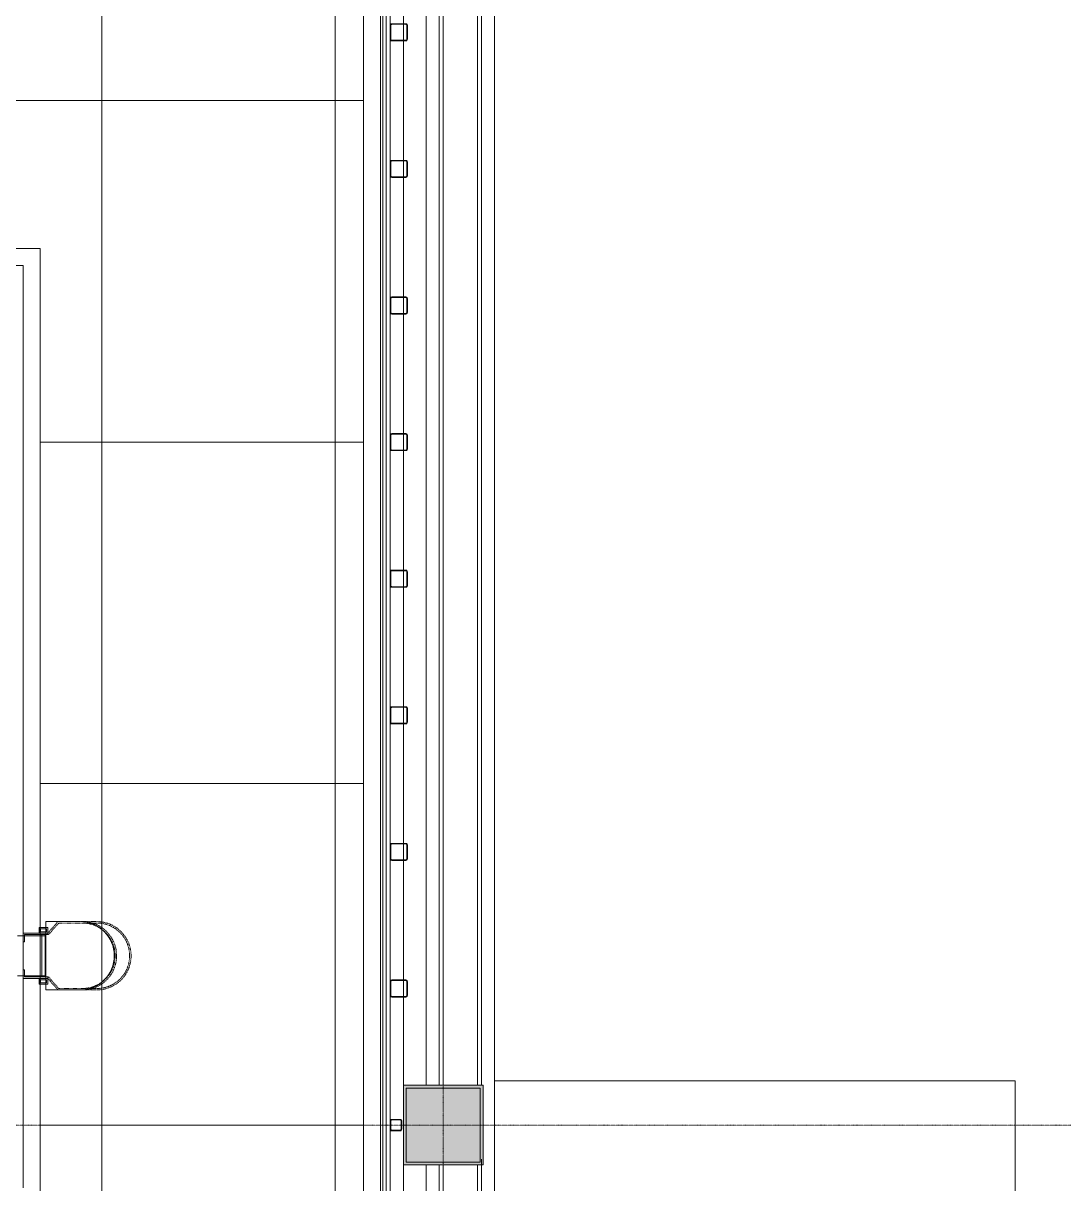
# Model space of a CAD drawing. Extents: x -32000 to 401936, y -48083 to 131250.
# Drawn here: x 14310 to 23452, y 59484 to 69680 of the extents above; entities that cross this region are included whole.
import ezdxf

# ---------------------------------------------------------------- set-up
doc = ezdxf.new("R2010")
doc.units = 0
doc.header["$LTSCALE"] = 10
for name, pattern in [('H12PL4$0$JJP_三點線', [0.9, 0.3, -0.15, 0, -0.15, 0, -0.15, 0, -0.15]), ('H12PL4$0$JJP_虛線(退縮線、投影線、地下室範圍、非屬本工程、圖面分區)', [0.45, 0.3, -0.15]), ('H12PL4$0$虛線', [0.846667, 0.423333, -0.423333]), ('XFM7P40ICA$0$H12PL4$0$JJP_三點線', [0.9, 0.3, -0.15, 0, -0.15, 0, -0.15, 0, -0.15]), ('XFM7P40ICA$0$H12PL4$0$JJP_虛線(退縮線、投影線、地下室範圍、非屬本工程、圖面分區)', [0.45, 0.3, -0.15])]:
    doc.linetypes.add(name, pattern=pattern)
for name, color, linetype in [('H12PL4$0$A-STRS', 252, 'Continuous'), ('H12PL4$0$A-WALL-EX', 252, 'Continuous'), ('H12PL4$0$A-WALL-IN', 252, 'Continuous'), ('H12PL4$0$S-COL', 252, 'Continuous'), ('H12PL4$0$S-GRID', 252, 'Continuous'), ('H12PL4$0$S-SLAB-SHOW', 252, 'Continuous'), ('XFM7P40ICA$0$H12PL4$0$A-WALL-EX', 252, 'Continuous'), ('XFM7P40ICA$0$H12PL4$0$A-WALL-IN', 252, 'Continuous'), ('XFM7P40ICA$0$H12PL4$0$Hattch', 252, 'Continuous'), ('XFM7P40ICA$0$H12PL4$0$L40_19_MEJI', 252, 'Continuous'), ('XFM7P40ICA$0$H12PL4$0$L40_19_SIAGE1', 252, 'Continuous'), ('XFM7P40ICA$0$H12PL4$0$L40_19_SIAGE3', 252, 'Continuous'), ('XFM7P40ICA$0$H12PL4$0$L40_19_STEEL2', 252, 'Continuous'), ('XFM7P40ICA$0$H12PL4$0$L40_19_STEEL3', 252, 'Continuous'), ('XFM7P40ICA$0$H12PL4$0$L40_19_SUGATA3', 252, 'Continuous'), ('XFM7P40ICA$0$H12PL4$0$S-COL', 252, 'Continuous'), ('XFM7P40ICA$0$H12PL4$0$S-GRID', 252, 'Continuous')]:
    doc.layers.add(name, color=color, linetype=linetype)

# ---------------------------------------------------------------- blocks, each defined once
blk = doc.blocks.new('XFM7P40ICA$0$H12PL4')
at = {"layer": 'XFM7P40ICA$0$H12PL4$0$Hattch', "linetype": 'Continuous', "lineweight": 0}
blk.add_hatch(color=256, dxfattribs=at).paths.add_polyline_path([(17650, 59650), (18350, 59650), (18350, 60350), (17650, 60350)])
at = {"layer": 'XFM7P40ICA$0$H12PL4$0$A-WALL-EX', "lineweight": 0}
blk.add_line((17300, -2300), (17300, 82649.8), dxfattribs=at)
at = {"layer": 'XFM7P40ICA$0$H12PL4$0$A-WALL-EX', "lineweight": 0, "flags": 128}
for points in [[(17470, -2300), (17470, 82649.8)], [(17500, 82650), (17500, -2300)], [(17535, -2300), (17535, 82650)]]:
    blk.add_lwpolyline(points, dxfattribs=at)
at = {"layer": 'XFM7P40ICA$0$H12PL4$0$A-WALL-EX', "linetype": 'XFM7P40ICA$0$H12PL4$0$JJP_虛線(退縮線、投影線、地下室範圍、非屬本工程、圖面分區)', "lineweight": 0, "flags": 128}
for points in [[(17965, 74650), (17965, 60350)], [(18000, 60350), (18000, 74650)], [(17965, 59650), (17965, 45350)], [(18000, 45350), (18000, 59650)]]:
    blk.add_lwpolyline(points, dxfattribs=at)
at = {"layer": 'XFM7P40ICA$0$H12PL4$0$A-WALL-IN', "lineweight": 0, "flags": 128}
for points in [[(18450, 450), (18450, 85450)], [(18300, 74650), (18300, 60350)], [(18300, 59650), (18300, 45350)]]:
    blk.add_lwpolyline(points, dxfattribs=at)
at = {"layer": 'XFM7P40ICA$0$H12PL4$0$L40_19_MEJI', "lineweight": 0}
for p, q in [((15000, 82050), (15000, 45390)), ((17050, -1975), (17050, 82050)), ((17300, 69000), (4350, 69000)), ((17300, 66000), (14460, 66000)), ((17300, 63000), (14460, 63000)), ((17300, 60000), (14460, 60000))]:
    blk.add_line(p, q, dxfattribs=at)
at = {"layer": 'XFM7P40ICA$0$H12PL4$0$L40_19_SIAGE1', "lineweight": 0}
for p, q in [((17500, -2650), (17500, 91700)), ((18450, 350), (18450, 85450))]:
    blk.add_line(p, q, dxfattribs=at)
at = {"layer": 'XFM7P40ICA$0$H12PL4$0$L40_19_SIAGE3', "lineweight": 0}
for p, q in [((17535, -2615), (17535, 91665)), ((18337.5, 60350), (18337.5, 74700)), ((18337.5, 45350), (18337.5, 59700))]:
    blk.add_line(p, q, dxfattribs=at)
at = {"layer": 'XFM7P40ICA$0$H12PL4$0$L40_19_STEEL2', "lineweight": 0, "flags": 128}
for points in [[(17650, 59650), (17650, 60350), (18350, 60350), (18350, 59650)], [(17675, 59675), (17675, 60325), (18325, 60325), (18325, 59675)]]:
    blk.add_lwpolyline(points, close=True, dxfattribs=at)
at = {"layer": 'XFM7P40ICA$0$H12PL4$0$L40_19_STEEL3', "lineweight": 0, "flags": 128}
for points in [[(17685, 69538.5), (17685, 69661.5, 0.4142136), (17671.5, 69675), (17548.5, 69675, 0.4142136), (17535, 69661.5), (17535, 69538.5, 0.4142136), (17548.5, 69525), (17671.5, 69525, 0.4142136)], [(17680.5, 69538.5), (17680.5, 69661.5, 0.4142136), (17671.5, 69670.5), (17548.5, 69670.5, 0.4142136), (17539.5, 69661.5), (17539.5, 69538.5, 0.4142136), (17548.5, 69529.5), (17671.5, 69529.5, 0.4142136)], [(17685, 68338.5), (17685, 68461.5, 0.4142136), (17671.5, 68475), (17548.5, 68475, 0.4142136), (17535, 68461.5), (17535, 68338.5, 0.4142136), (17548.5, 68325), (17671.5, 68325, 0.4142136)], [(17680.5, 68338.5), (17680.5, 68461.5, 0.4142136), (17671.5, 68470.5), (17548.5, 68470.5, 0.4142136), (17539.5, 68461.5), (17539.5, 68338.5, 0.4142136), (17548.5, 68329.5), (17671.5, 68329.5, 0.4142136)], [(17685, 67138.5), (17685, 67261.5, 0.4142136), (17671.5, 67275), (17548.5, 67275, 0.4142136), (17535, 67261.5), (17535, 67138.5, 0.4142136), (17548.5, 67125), (17671.5, 67125, 0.4142136)], [(17680.5, 67138.5), (17680.5, 67261.5, 0.4142136), (17671.5, 67270.5), (17548.5, 67270.5, 0.4142136), (17539.5, 67261.5), (17539.5, 67138.5, 0.4142136), (17548.5, 67129.5), (17671.5, 67129.5, 0.4142136)], [(17685, 65938.5), (17685, 66061.5, 0.4142136), (17671.5, 66075), (17548.5, 66075, 0.4142136), (17535, 66061.5), (17535, 65938.5, 0.4142136), (17548.5, 65925), (17671.5, 65925, 0.4142136)], [(17680.5, 65938.5), (17680.5, 66061.5, 0.4142136), (17671.5, 66070.5), (17548.5, 66070.5, 0.4142136), (17539.5, 66061.5), (17539.5, 65938.5, 0.4142136), (17548.5, 65929.5), (17671.5, 65929.5, 0.4142136)], [(17685, 64738.5), (17685, 64861.5, 0.4142136), (17671.5, 64875), (17548.5, 64875, 0.4142136), (17535, 64861.5), (17535, 64738.5, 0.4142136), (17548.5, 64725), (17671.5, 64725, 0.4142136)], [(17680.5, 64738.5), (17680.5, 64861.5, 0.4142136), (17671.5, 64870.5), (17548.5, 64870.5, 0.4142136), (17539.5, 64861.5), (17539.5, 64738.5, 0.4142136), (17548.5, 64729.5), (17671.5, 64729.5, 0.4142136)], [(17685, 63538.5), (17685, 63661.5, 0.4142136), (17671.5, 63675), (17548.5, 63675, 0.4142136), (17535, 63661.5), (17535, 63538.5, 0.4142136), (17548.5, 63525), (17671.5, 63525, 0.4142136)], [(17680.5, 63538.5), (17680.5, 63661.5, 0.4142136), (17671.5, 63670.5), (17548.5, 63670.5, 0.4142136), (17539.5, 63661.5), (17539.5, 63538.5, 0.4142136), (17548.5, 63529.5), (17671.5, 63529.5, 0.4142136)], [(17685, 62338.5), (17685, 62461.5, 0.4142136), (17671.5, 62475), (17548.5, 62475, 0.4142136), (17535, 62461.5), (17535, 62338.5, 0.4142136), (17548.5, 62325), (17671.5, 62325, 0.4142136)], [(17680.5, 62338.5), (17680.5, 62461.5, 0.4142136), (17671.5, 62470.5), (17548.5, 62470.5, 0.4142136), (17539.5, 62461.5), (17539.5, 62338.5, 0.4142136), (17548.5, 62329.5), (17671.5, 62329.5, 0.4142136)], [(17685, 61138.5), (17685, 61261.5, 0.4142136), (17671.5, 61275), (17548.5, 61275, 0.4142136), (17535, 61261.5), (17535, 61138.5, 0.4142136), (17548.5, 61125), (17671.5, 61125, 0.4142136)], [(17680.5, 61138.5), (17680.5, 61261.5, 0.4142136), (17671.5, 61270.5), (17548.5, 61270.5, 0.4142136), (17539.5, 61261.5), (17539.5, 61138.5, 0.4142136), (17548.5, 61129.5), (17671.5, 61129.5, 0.4142136)], [(17635, 59963.5), (17635, 60036.5, 0.4142136), (17621.5, 60050), (17548.5, 60050, 0.4142136), (17535, 60036.5), (17535, 59963.5, 0.4142136), (17548.5, 59950), (17621.5, 59950, 0.4142136)], [(17630.5, 59963.5), (17630.5, 60036.5, 0.4142136), (17621.5, 60045.5), (17548.5, 60045.5, 0.4142136), (17539.5, 60036.5), (17539.5, 59963.5, 0.4142136), (17548.5, 59954.5), (17621.5, 59954.5, 0.4142136)]]:
    blk.add_lwpolyline(points, format="xyb", close=True, dxfattribs=at)
at = {"layer": 'XFM7P40ICA$0$H12PL4$0$L40_19_SUGATA3', "lineweight": 0}
for p, q in [((17450, -2125), (17450, 82475)), ((17300, -1975), (17300, 82325)), ((1300, 67700), (14460, 67700)), ((14460, 67700), (14460, 59300)), ((1450, 67550), (14310, 67550)), ((14310, 67550), (14310, 59450)), ((23025, 60390), (18450, 60390)), ((23025, 55815), (23025, 60390))]:
    blk.add_line(p, q, dxfattribs=at)
at = {"layer": 'XFM7P40ICA$0$H12PL4$0$L40_19_SUGATA3', "lineweight": 0, "flags": 128}
blk.add_lwpolyline([(14510, 61312.5), (14510, 61187.5), (14810, 61187.5, 1), (14810, 61787.5), (14510, 61787.5), (14510, 61662.5)], format="xyb", dxfattribs=at)
blk.add_lwpolyline([(14260, 61662.5), (14510, 61662.5), (14510, 61312.5), (14260, 61312.5)], dxfattribs=at)
at = {"layer": 'XFM7P40ICA$0$H12PL4$0$S-COL', "lineweight": 0, "flags": 128}
blk.add_lwpolyline([(17650, 59650), (18350, 59650), (18350, 60350), (17650, 60350)], close=True, dxfattribs=at)
at = {"layer": 'XFM7P40ICA$0$H12PL4$0$S-GRID', "linetype": 'XFM7P40ICA$0$H12PL4$0$JJP_三點線', "lineweight": 0}
for p, q in [((18000, 128250), (18000, -28000)), ((-29000, 60000), (289600, 60000))]:
    blk.add_line(p, q, dxfattribs=at)
blk = doc.blocks.new('XFM7P40ICA')
blk.add_blockref('XFM7P40ICA$0$H12PL4', (0, 0))
blk = doc.blocks.new('H12PL4')
at = {"layer": 'H12PL4$0$A-STRS', "linetype": 'H12PL4$0$虛線', "lineweight": 0}
for p, q in [((14614.8, 61787.5), (14525.9, 61685.9)), ((14614.8, 61787.5), (14525.9, 61685.9)), ((14957.7, 61787.5), (14614.8, 61787.5)), ((14830.7, 61787.5), (14614.8, 61787.5)), ((14525.9, 61685.9), (14525.9, 61673.2)), ((14525.9, 61685.9), (14525.9, 61673.2)), ((14532.25, 61673.2), (14621.15, 61774.8)), ((14532.25, 61673.2), (14621.15, 61774.8)), ((14621.15, 61774.8), (14957.7, 61774.8)), ((14621.15, 61774.8), (14830.7, 61774.8)), ((14525.9, 61673.2), (14532.25, 61673.2)), ((14525.9, 61673.2), (14532.25, 61673.2)), ((14532.25, 61301.8), (14525.9, 61301.8)), ((14525.9, 61301.8), (14525.9, 61289.1)), ((14532.25, 61301.8), (14525.9, 61301.8)), ((14525.9, 61301.8), (14525.9, 61289.1)), ((14525.9, 61289.1), (14614.8, 61187.5)), ((14525.9, 61289.1), (14614.8, 61187.5)), ((14621.15, 61200.2), (14532.25, 61301.8)), ((14621.15, 61200.2), (14532.25, 61301.8)), ((14614.8, 61187.5), (14957.7, 61187.5)), ((14614.8, 61187.5), (14830.7, 61187.5)), ((14957.7, 61200.2), (14621.15, 61200.2)), ((14830.7, 61200.2), (14621.15, 61200.2))]:
    blk.add_line(p, q, dxfattribs=at)
at = {"layer": 'H12PL4$0$A-STRS', "lineweight": 0}
for p, q in [((14462.4, 61698.6), (14462.4, 61724)), ((14462.4, 61724), (14513.2, 61724)), ((14513.2, 61698.6), (14462.4, 61698.6)), ((14513.2, 61724), (14513.2, 61698.6)), ((14462.4, 61276.4), (14462.4, 61251)), ((14513.2, 61276.4), (14462.4, 61276.4)), ((14513.2, 61251), (14513.2, 61276.4)), ((14462.4, 61251), (14513.2, 61251))]:
    blk.add_line(p, q, dxfattribs=at)
at = {"layer": 'H12PL4$0$A-STRS', "lineweight": 0, "flags": 128}
for points in [[(14525.9, 61673.2), (14322.7, 61673.2), (14322.7, 61609.7), (14310, 61609.7), (14310, 61685.9), (14525.9, 61685.9)], [(14449.7, 61685.9), (14449.7, 61736.7), (14525.9, 61736.7), (14525.9, 61685.9)], [(14472.8, 61673.2), (14502.8, 61673.2), (14502.8, 61301.8), (14472.8, 61301.8)], [(14322.7, 61365.3), (14322.7, 61301.8), (14525.9, 61301.8), (14525.9, 61289.1), (14310, 61289.1), (14310, 61365.3)], [(14449.7, 61289.1), (14525.9, 61289.1), (14525.9, 61238.3), (14449.7, 61238.3)]]:
    blk.add_lwpolyline(points, close=True, dxfattribs=at)
at = {"layer": 'H12PL4$0$A-STRS', "linetype": 'H12PL4$0$虛線', "lineweight": 0}
for centre, radius in [((14830.7, 61487.5), 300), ((14957.7, 61487.5), 300), ((14830.7, 61487.5), 287.3), ((14957.7, 61487.5), 287.3)]:
    blk.add_arc(centre, radius, 270, 90, dxfattribs=at)
at = {"layer": 'H12PL4$0$A-WALL-EX', "lineweight": 0, "flags": 128}
for points in [[(17500, -2650), (17500, 91700)], [(17500, -2650), (17500, 91700)], [(17500, -2650), (17500, 91700)], [(17500, -2650), (17500, 91700)], [(17500, 83000), (17500, -2615)], [(17650, 60350), (17650, 74650)], [(17650, 45350), (17650, 59650)]]:
    blk.add_lwpolyline(points, dxfattribs=at)
at = {"layer": 'H12PL4$0$A-WALL-EX', "linetype": 'H12PL4$0$JJP_虛線(退縮線、投影線、地下室範圍、非屬本工程、圖面分區)', "lineweight": 0, "flags": 128}
for points in [[(17850, 74650), (17850, 60350)], [(18000, 69075), (18000, 71925)], [(18000, 66075), (18000, 68925)], [(18000, 63075), (18000, 65925)], [(18000, 60350), (18000, 62925)], [(17850, 59650), (17850, 45350)], [(18000, 57075), (18000, 59650)]]:
    blk.add_lwpolyline(points, dxfattribs=at)
at = {"layer": 'H12PL4$0$A-WALL-IN', "lineweight": 0, "flags": 128}
for points in [[(18450, -465.1), (18450, 85450)], [(18300, 74650), (18300, 60350)], [(18300, 59650), (18300, 45350)]]:
    blk.add_lwpolyline(points, dxfattribs=at)
at = {"layer": 'H12PL4$0$S-COL', "lineweight": 0, "flags": 128}
blk.add_lwpolyline([(17650, 59650), (18350, 59650), (18350, 60350), (17650, 60350)], close=True, dxfattribs=at)
at = {"layer": 'H12PL4$0$S-GRID', "linetype": 'H12PL4$0$JJP_三點線', "lineweight": 0}
for p, q in [((18000, 128250), (18000, -28000)), ((-29000, 60000), (289600, 60000))]:
    blk.add_line(p, q, dxfattribs=at)
at = {"layer": 'H12PL4$0$S-SLAB-SHOW', "lineweight": 0}
blk.add_line((17300, -2300), (17300, 82649.75), dxfattribs=at)
at = {"layer": 'H12PL4$0$S-SLAB-SHOW', "lineweight": 0, "flags": 128}
blk.add_lwpolyline([(17470, -2300), (17470, 82649.75)], dxfattribs=at)

msp = doc.modelspace()

# ---------------------------------------------------------------- block references
msp.add_blockref('XFM7P40ICA', (0, 0))

# ---------------------------------------------------------------- next in the draw order: block references
msp.add_blockref('H12PL4', (0, 0))

doc.saveas('drawing.dxf')
